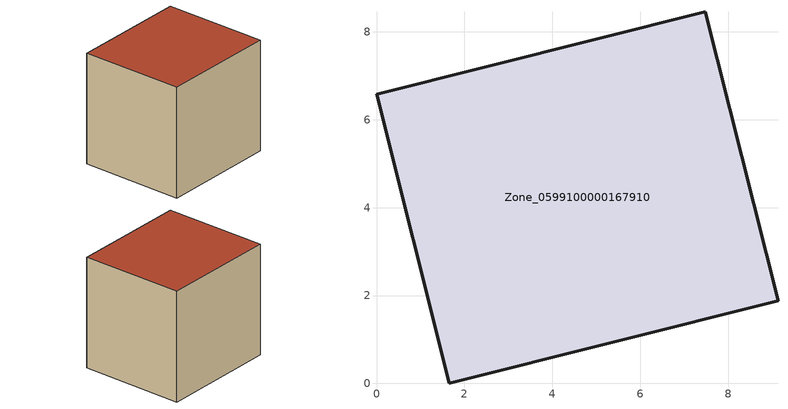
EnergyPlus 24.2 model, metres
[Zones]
Zone_0599100000167910
 floor ground (C_G): 1.65,0 0,6.58 7.48,8.46 9.13,1.88 z0
 wall outside (C_F): 1.65,0 9.13,1.88 7.48,8.46 0,6.58 1.65,0 z0:7.29
 roof outside (C_R): 0,6.58 1.65,0 9.13,1.88 7.48,8.46 z7.29
[BUILDING]
Pand.0599100000167910: North Axis=0; Terrain=City; Loads Convergence Tolerance Value=0.04; Temperature Convergence Tolerance Value=0.4; Solar Distribution=FullExterior; Maximum Number of Warmup Days=25; Minimum Number of Warmup Days=1
[Site:Location]
Rotterdam.The.Hague.AP_ZH_NLD Design_Conditions: Latitude=51.96; Longitude=4.45; Time Zone=1; Elevation=-4.5
[SITE:GROUNDTEMPERATURE:BUILDINGSURFACE]
18, 18, 18, 18, 18, 18, 18, 18, 18, 18, 18, 18
[MATERIAL] Thermal Absorptance=0.9; Solar Absorptance=0.7; Visible Absorptance=0.7
Name | Roughness | Thickness | Conductivity | Density | Specific Heat
G.TC.1965-1974 | MediumSmooth | 0.15 | 0.882353 | 540 | 1210
F.TC.1965-1974 | Rough | 0.3 | 0.697674 | 1920 | 840
R.TC.1965-1974 | MediumRough | 0.2 | 0.232558 | 1500 | 1000
[CONSTRUCTION]
C_G: G.TC.1965-1974
C_F: F.TC.1965-1974
C_R: R.TC.1965-1974
[ZONE]
Zone_0599100000167910: Type=1; Multiplier=1; Ceiling Height=Autocalculate; Volume=Autocalculate; Floor Area=autocalculate; Part of Total Floor Area=Yes
[ZONEINFILTRATION:DESIGNFLOWRATE]
Infil_Zone_0599100000167910: Zone or ZoneList or Space or SpaceList=Zone_0599100000167910; Schedule=AlwaysOn; Design Flow Rate Calculation Method=Flow/Area; Flow Rate per Floor Area=0.003; Constant Term Coefficient=1; Temperature Term Coefficient=0; Velocity Term Coefficient=0; Velocity Squared Term Coefficient=0
[HVACTEMPLATE:ZONE:IDEALLOADSAIRSYSTEM]
Zone_0599100000167910: Maximum Heating Supply Air Temperature=50; Minimum Cooling Supply Air Temperature=13; Maximum Heating Supply Air Humidity Ratio=0.0156; Minimum Cooling Supply Air Humidity Ratio=0.0077; Heating Limit=NoLimit; Cooling Limit=NoLimit; Dehumidification Control Type=ConstantSensibleHeatRatio; Cooling Sensible Heat Ratio=0.7; Dehumidification Setpoint=60; Humidification Control Type=None; Humidification Setpoint=30; Outdoor Air Method=None; Outdoor Air Flow Rate per Person=0.00944; Outdoor Air Flow Rate per Zone Floor Area=0; Outdoor Air Flow Rate per Zone=0; Demand Controlled Ventilation Type=None; Outdoor Air Economizer Type=NoEconomizer; Heat Recovery Type=None; Sensible Heat Recovery Effectiveness=0.7; Latent Heat Recovery Effectiveness=0.65
[ZONECONTROL:THERMOSTAT]
ThermostatControl_Zone_0599100000167910: Zone or ZoneList=Zone_0599100000167910; Control Type Schedule=DualSetpointControlType; Control 1=Thermostat_Zone_0599100000167910; Temperature Difference Between Cutout And Setpoint=0
[THERMOSTATSETPOINT:DUALSETPOINT]
Thermostat_Zone_0599100000167910: Heating Setpoint Temperature Schedule=HeatingSetpoint_Zone_0599100000167910; Cooling Setpoint Temperature Schedule=CoolingSetpoint_Zone_0599100000167910
[SCHEDULE:COMPACT]
HeatingSetpoint_Zone_0599100000167910: Through: 12/31, For: AllDays, Until: 24:00, 21
CoolingSetpoint_Zone_0599100000167910: Through: 12/31, For: AllDays, Until: 24:00, 24
DualSetpointControlType: Through: 12/31, For: AllDays, Until: 24:00, 4
AlwaysOn: Through: 12/31, For: AllDays, Until: 24:00, 1
